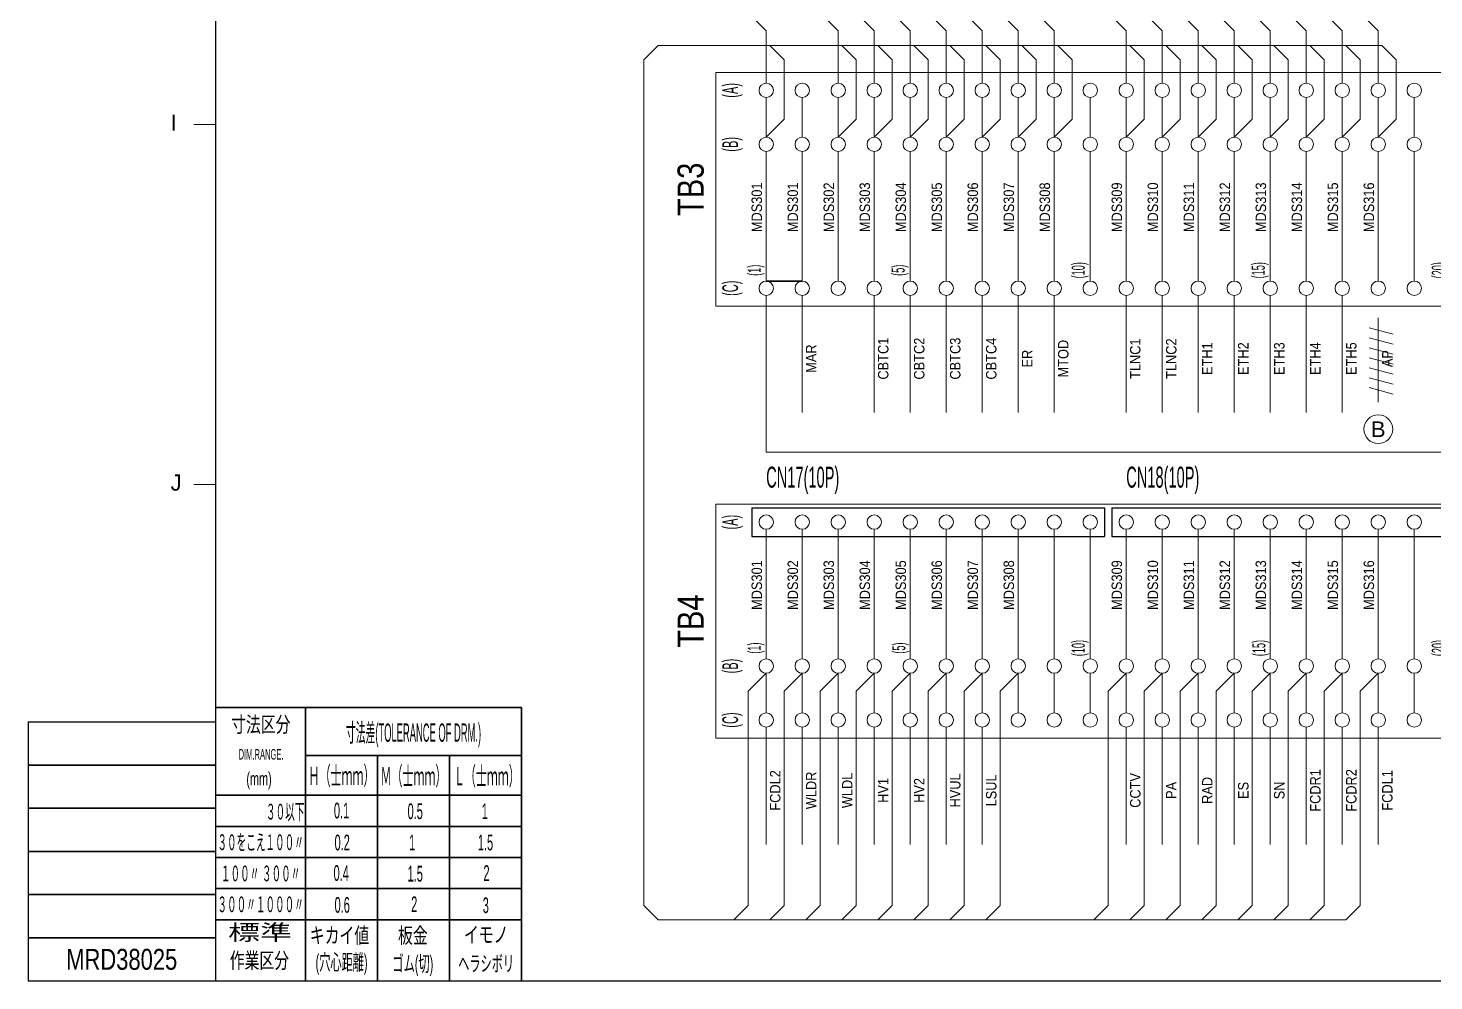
# Model space of a CAD drawing. Header units: millimetres. Extents: x 10 to 832, y 7 to 590.
# Drawn here: x 9.5 to 204.7, y 15 to 147.4 of the extents above; entities that cross this region are included whole.
import ezdxf
from ezdxf.enums import TextEntityAlignment as Align

# ---------------------------------------------------------------- set-up
doc = ezdxf.new("R2010")
doc.units = ezdxf.units.MM
for name, color, linetype in [('GR1_02', 7, 'Continuous'), ('GR1_03', 7, 'Continuous'), ('GR1_04', 7, 'Continuous'), ('GR1_05', 7, 'Continuous'), ('図面枠B6M', 7, 'Continuous')]:
    doc.layers.add(name, color=color, linetype=linetype)
doc.styles.add('HG丸ｺﾞｼｯｸM-PRO', font='')
doc.styles.get('HG丸ｺﾞｼｯｸM-PRO').set_extended_font_data('HG丸ｺﾞｼｯｸM-PRO')

# ---------------------------------------------------------------- blocks, each defined once
blk = doc.blocks.new('BLKF023')
at = {"layer": '図面枠B6M', "color": 2, "linetype": 'Continuous', "lineweight": 25}
for p, q in [((35.5, 584), (35.5, 15)), ((9.5, 51), (9.5, 15)), ((9.5, 51), (35.5, 51)), ((9.5, 15), (831.5, 15))]:
    blk.add_line(p, q, dxfattribs=at)
at = {"layer": '図面枠B6M', "color": 4, "linetype": 'Continuous', "lineweight": 13}
for p, q in [((32.5, 134), (35.5, 134)), ((32.5, 84), (35.5, 84))]:
    blk.add_line(p, q, dxfattribs=at)
at = {"layer": '図面枠B6M', "color": 3, "linetype": 'Continuous', "lineweight": 35}
for p, q in [((35.5, 53), (78, 53)), ((48, 53), (48, 15)), ((78, 53), (78, 15)), ((9.5, 45), (35.5, 45)), ((48, 46.3), (78, 46.3)), ((58, 46.3), (58, 15)), ((68, 46.3), (68, 15)), ((35.5, 40.8), (78, 40.8)), ((9.5, 39), (35.5, 39)), ((35.5, 36.47), (78, 36.47)), ((9.5, 33), (35.5, 33)), ((35.5, 32.15), (78, 32.15)), ((35.5, 27.82), (78, 27.82)), ((9.5, 27), (35.5, 27)), ((35.5, 23.5), (78, 23.5)), ((9.5, 21), (35.5, 21))]:
    blk.add_line(p, q, dxfattribs=at)
at = {"layer": '図面枠B6M', "color": 4, "linetype": 'Continuous', "lineweight": 13, "style": 'HG丸ｺﾞｼｯｸM-PRO'}
for s, width, p in [('I', 1.00207, (29.29, 132.45)), ('J', 1.005117, (29.29, 82.45))]:
    blk.add_text(s, height=2.25, dxfattribs=dict(at, width=width)).set_placement(p, align=Align.BOTTOM_LEFT)
for s, height, width, p in [('寸法区分', 2.182, 0.692256, (41.81, 48.9)), ('(mm)', 1.818, 0.619256, (41.57, 41.64)), ('標準', 2.182, 1.489301, (41.71, 20)), ('作業区分', 2.182, 0.692256, (41.62, 16.1)), ('(穴心距離)', 2.182, 0.521231, (53.03, 15.86)), ('ゴム(切)', 2.182, 0.521232, (62.93, 15.67)), ('ヘラシボリ', 2.182, 0.521228, (73.11, 15.67))]:
    blk.add_text(s, height=height, dxfattribs=dict(at, width=width)).set_placement(p, align=Align.BOTTOM_CENTER)
for s, height, width, p in [('寸法差(TOLERANCE OF DRM.)', 2.5455, 0.382528, (63.02, 49.5)), ('DIM.RANGE.', 1.455, 0.522543, (41.85, 46.49)), ('Ｈ（士ｍｍ）', 2.545, 0.439786, (53.03, 43.51)), ('Ｍ（士ｍｍ）', 2.545, 0.439786, (63.02, 43.46)), ('Ｌ（士ｍｍ）', 2.545, 0.439786, (73.2, 43.46)), ('３０以下', 2.182, 0.44793, (45.2, 38.52)), ('0.1', 2.182, 0.522424, (53.03, 38.67)), ('0.5', 2.182, 0.522424, (63.26, 38.57)), ('1', 2.18, 0.521199, (72.92, 38.57)), ('３０をこえ１００〃', 2.182, 0.44793, (41.79, 34.27)), ('0.2', 2.182, 0.522424, (53.12, 34.23)), ('1', 2.18, 0.521199, (62.83, 34.23)), ('1.5', 2.182, 0.522424, (73.02, 34.23)), ('１００〃 ３００〃', 2.182, 0.448161, (41.79, 29.93)), ('0.4', 2.182, 0.522424, (52.98, 29.99)), ('1.5', 2.182, 0.522424, (63.26, 29.9)), ('2', 2.18, 0.521199, (73.16, 29.99)), ('３００〃１０００〃', 2.182, 0.44793, (41.79, 25.64)), ('0.6', 2.182, 0.522424, (53.12, 25.56)), ('2', 2.18, 0.521199, (63.12, 25.65)), ('3', 2.18, 0.521199, (73.06, 25.51)), ('キカイ値', 2.182, 0.692256, (52.74, 21.33)), ('板金', 2.182, 0.692256, (62.93, 21.33)), ('イモノ', 2.182, 0.692256, (73.11, 21.42))]:
    blk.add_text(s, height=height, dxfattribs=dict(at, width=width)).set_placement(p, align=Align.MIDDLE_CENTER)
blk = doc.blocks.new('BLKF131')
at = {"layer": 'GR1_03', "color": 4, "linetype": 'Continuous', "lineweight": 13}
for p, q in [((197, 57.75), (194.5, 55.25)), ((194.5, 55.25), (194.5, 25.46875)), ((192.5, 23.46875), (194.5, 25.46875))]:
    blk.add_line(p, q, dxfattribs=at)
blk = doc.blocks.new('BLKF132')
at = {"layer": 'GR1_03', "color": 4, "linetype": 'Continuous', "lineweight": 13}
for p, q in [((192, 57.75), (189.5, 55.25)), ((189.5, 55.25), (189.5, 25.46875)), ((187.5, 23.46875), (189.5, 25.46875))]:
    blk.add_line(p, q, dxfattribs=at)
blk = doc.blocks.new('BLKF133')
at = {"layer": 'GR1_03', "color": 4, "linetype": 'Continuous', "lineweight": 13}
for p, q in [((187, 57.75), (184.5, 55.25)), ((184.5, 55.25), (184.5, 25.46875)), ((182.5, 23.46875), (184.5, 25.46875))]:
    blk.add_line(p, q, dxfattribs=at)
blk = doc.blocks.new('BLKF134')
at = {"layer": 'GR1_03', "color": 4, "linetype": 'Continuous', "lineweight": 13}
for p, q in [((182, 57.75), (179.5, 55.25)), ((179.5, 55.25), (179.5, 25.46875)), ((177.5, 23.46875), (179.5, 25.46875))]:
    blk.add_line(p, q, dxfattribs=at)
blk = doc.blocks.new('BLKF135')
at = {"layer": 'GR1_03', "color": 4, "linetype": 'Continuous', "lineweight": 13}
for p, q in [((177, 57.75), (174.5, 55.25)), ((174.5, 55.25), (174.5, 25.46875)), ((172.5, 23.46875), (174.5, 25.46875))]:
    blk.add_line(p, q, dxfattribs=at)
blk = doc.blocks.new('BLKF136')
at = {"layer": 'GR1_03', "color": 4, "linetype": 'Continuous', "lineweight": 13}
for p, q in [((172, 57.75), (169.5, 55.25)), ((169.5, 55.25), (169.5, 25.46875)), ((167.5, 23.46875), (169.5, 25.46875))]:
    blk.add_line(p, q, dxfattribs=at)
blk = doc.blocks.new('BLKF137')
at = {"layer": 'GR1_03', "color": 4, "linetype": 'Continuous', "lineweight": 13}
for p, q in [((167, 57.75), (164.5, 55.25)), ((164.5, 55.25), (164.5, 25.46875)), ((162.5, 23.46875), (164.5, 25.46875))]:
    blk.add_line(p, q, dxfattribs=at)
blk = doc.blocks.new('BLKF138')
at = {"layer": 'GR1_03', "color": 4, "linetype": 'Continuous', "lineweight": 13}
for p, q in [((162, 57.75), (159.5, 55.25)), ((159.5, 55.25), (159.5, 25.46875)), ((157.5, 23.46875), (159.5, 25.46875))]:
    blk.add_line(p, q, dxfattribs=at)
blk = doc.blocks.new('BLKF139')
at = {"layer": 'GR1_03', "color": 4, "linetype": 'Continuous', "lineweight": 13}
for p, q in [((147, 57.75), (144.5, 55.25)), ((144.5, 55.25), (144.5, 25.46875)), ((142.5, 23.46875), (144.5, 25.46875))]:
    blk.add_line(p, q, dxfattribs=at)
blk = doc.blocks.new('BLKF140')
at = {"layer": 'GR1_03', "color": 4, "linetype": 'Continuous', "lineweight": 13}
for p, q in [((142, 57.75), (139.5, 55.25)), ((139.5, 55.25), (139.5, 25.46875)), ((137.5, 23.46875), (139.5, 25.46875))]:
    blk.add_line(p, q, dxfattribs=at)
blk = doc.blocks.new('BLKF141')
at = {"layer": 'GR1_03', "color": 4, "linetype": 'Continuous', "lineweight": 13}
for p, q in [((137, 57.75), (134.5, 55.25)), ((134.5, 55.25), (134.5, 25.46875)), ((132.5, 23.46875), (134.5, 25.46875))]:
    blk.add_line(p, q, dxfattribs=at)
blk = doc.blocks.new('BLKF142')
at = {"layer": 'GR1_03', "color": 4, "linetype": 'Continuous', "lineweight": 13}
for p, q in [((132, 57.75), (129.5, 55.25)), ((129.5, 55.25), (129.5, 25.46875)), ((127.5, 23.46875), (129.5, 25.46875))]:
    blk.add_line(p, q, dxfattribs=at)
blk = doc.blocks.new('BLKF143')
at = {"layer": 'GR1_03', "color": 4, "linetype": 'Continuous', "lineweight": 13}
for p, q in [((127, 57.75), (124.5, 55.25)), ((124.5, 55.25), (124.5, 25.46875)), ((122.5, 23.46875), (124.5, 25.46875))]:
    blk.add_line(p, q, dxfattribs=at)
blk = doc.blocks.new('BLKF144')
at = {"layer": 'GR1_03', "color": 4, "linetype": 'Continuous', "lineweight": 13}
for p, q in [((122, 57.75), (119.5, 55.25)), ((119.5, 55.25), (119.5, 25.46875)), ((117.5, 23.46875), (119.5, 25.46875))]:
    blk.add_line(p, q, dxfattribs=at)
blk = doc.blocks.new('BLKF145')
at = {"layer": 'GR1_03', "color": 4, "linetype": 'Continuous', "lineweight": 13}
for p, q in [((117, 57.75), (114.5, 55.25)), ((114.5, 55.25), (114.5, 25.46875)), ((112.5, 23.46875), (114.5, 25.46875))]:
    blk.add_line(p, q, dxfattribs=at)
blk = doc.blocks.new('BLKF146')
at = {"layer": 'GR1_03', "color": 4, "linetype": 'Continuous', "lineweight": 13}
for p, q in [((112, 57.75), (109.5, 55.25)), ((109.5, 55.25), (109.5, 25.46875)), ((107.5, 23.46875), (109.5, 25.46875))]:
    blk.add_line(p, q, dxfattribs=at)
blk = doc.blocks.new('BLKF130')
at = {"layer": 'GR1_03', "color": 4, "linetype": 'Continuous', "lineweight": 13}
for p, q in [((97, 23.46875), (95, 25.46875)), ((192.5, 23.46875), (97, 23.46875))]:
    blk.add_line(p, q, dxfattribs=at)
for name in ['BLKF146', 'BLKF145', 'BLKF144', 'BLKF143', 'BLKF142', 'BLKF141', 'BLKF140', 'BLKF139', 'BLKF138', 'BLKF137', 'BLKF136', 'BLKF135', 'BLKF134', 'BLKF133', 'BLKF132', 'BLKF131']:
    blk.add_blockref(name, (0, 0), dxfattribs=at)
blk = doc.blocks.new('BLKF148')
at = {"layer": 'GR1_03', "color": 4, "linetype": 'Continuous', "lineweight": 13}
for p, q in [((139.5, 143), (137.5, 145)), ((139.5, 134.75), (139.5, 143)), ((137, 132.25), (139.5, 134.75))]:
    blk.add_line(p, q, dxfattribs=at)
blk = doc.blocks.new('BLKF149')
at = {"layer": 'GR1_03', "color": 4, "linetype": 'Continuous', "lineweight": 13}
for p, q in [((134.5, 143), (132.5, 145)), ((134.5, 134.75), (134.5, 143)), ((132, 132.25), (134.5, 134.75))]:
    blk.add_line(p, q, dxfattribs=at)
blk = doc.blocks.new('BLKF150')
at = {"layer": 'GR1_03', "color": 4, "linetype": 'Continuous', "lineweight": 13}
for p, q in [((129.5, 143), (127.5, 145)), ((129.5, 134.75), (129.5, 143)), ((127, 132.25), (129.5, 134.75))]:
    blk.add_line(p, q, dxfattribs=at)
blk = doc.blocks.new('BLKF151')
at = {"layer": 'GR1_03', "color": 4, "linetype": 'Continuous', "lineweight": 13}
for p, q in [((124.5, 143), (122.5, 145)), ((124.5, 134.75), (124.5, 143)), ((122, 132.25), (124.5, 134.75))]:
    blk.add_line(p, q, dxfattribs=at)
blk = doc.blocks.new('BLKF152')
at = {"layer": 'GR1_03', "color": 4, "linetype": 'Continuous', "lineweight": 13}
for p, q in [((114.5, 143), (112.5, 145)), ((114.5, 134.75), (114.5, 143)), ((112, 132.25), (114.5, 134.75))]:
    blk.add_line(p, q, dxfattribs=at)
blk = doc.blocks.new('BLKF153')
at = {"layer": 'GR1_03', "color": 4, "linetype": 'Continuous', "lineweight": 13}
for p, q in [((144.5, 143), (142.5, 145)), ((144.5, 134.75), (144.5, 143)), ((142, 132.25), (144.5, 134.75))]:
    blk.add_line(p, q, dxfattribs=at)
blk = doc.blocks.new('BLKF154')
at = {"layer": 'GR1_03', "color": 4, "linetype": 'Continuous', "lineweight": 13}
for p, q in [((149.5, 143), (147.5, 145)), ((149.5, 134.75), (149.5, 143)), ((147, 132.25), (149.5, 134.75))]:
    blk.add_line(p, q, dxfattribs=at)
blk = doc.blocks.new('BLKF155')
at = {"layer": 'GR1_03', "color": 4, "linetype": 'Continuous', "lineweight": 13}
for p, q in [((154.5, 143), (152.5, 145)), ((154.5, 134.75), (154.5, 143)), ((152, 132.25), (154.5, 134.75))]:
    blk.add_line(p, q, dxfattribs=at)
blk = doc.blocks.new('BLKF156')
at = {"layer": 'GR1_03', "color": 4, "linetype": 'Continuous', "lineweight": 13}
for p, q in [((184.5, 143), (182.5, 145)), ((184.5, 134.75), (184.5, 143)), ((182, 132.25), (184.5, 134.75))]:
    blk.add_line(p, q, dxfattribs=at)
blk = doc.blocks.new('BLKF157')
at = {"layer": 'GR1_03', "color": 4, "linetype": 'Continuous', "lineweight": 13}
for p, q in [((179.5, 143), (177.5, 145)), ((179.5, 134.75), (179.5, 143)), ((177, 132.25), (179.5, 134.75))]:
    blk.add_line(p, q, dxfattribs=at)
blk = doc.blocks.new('BLKF158')
at = {"layer": 'GR1_03', "color": 4, "linetype": 'Continuous', "lineweight": 13}
for p, q in [((174.5, 143), (172.5, 145)), ((174.5, 134.75), (174.5, 143)), ((172, 132.25), (174.5, 134.75))]:
    blk.add_line(p, q, dxfattribs=at)
blk = doc.blocks.new('BLKF159')
at = {"layer": 'GR1_03', "color": 4, "linetype": 'Continuous', "lineweight": 13}
for p, q in [((169.5, 143), (167.5, 145)), ((169.5, 134.75), (169.5, 143)), ((167, 132.25), (169.5, 134.75))]:
    blk.add_line(p, q, dxfattribs=at)
blk = doc.blocks.new('BLKF160')
at = {"layer": 'GR1_03', "color": 4, "linetype": 'Continuous', "lineweight": 13}
for p, q in [((164.5, 143), (162.5, 145)), ((164.5, 134.75), (164.5, 143)), ((162, 132.25), (164.5, 134.75))]:
    blk.add_line(p, q, dxfattribs=at)
blk = doc.blocks.new('BLKF161')
at = {"layer": 'GR1_03', "color": 4, "linetype": 'Continuous', "lineweight": 13}
for p, q in [((189.5, 143), (187.5, 145)), ((189.5, 134.75), (189.5, 143)), ((187, 132.25), (189.5, 134.75))]:
    blk.add_line(p, q, dxfattribs=at)
blk = doc.blocks.new('BLKF162')
at = {"layer": 'GR1_03', "color": 4, "linetype": 'Continuous', "lineweight": 13}
for p, q in [((194.5, 143), (192.5, 145)), ((194.5, 134.75), (194.5, 143)), ((192, 132.25), (194.5, 134.75))]:
    blk.add_line(p, q, dxfattribs=at)
blk = doc.blocks.new('BLKF163')
at = {"layer": 'GR1_03', "color": 4, "linetype": 'Continuous', "lineweight": 13}
for p, q in [((199.5, 143), (197.5, 145)), ((199.5, 134.75), (199.5, 143)), ((197, 132.25), (199.5, 134.75))]:
    blk.add_line(p, q, dxfattribs=at)
blk = doc.blocks.new('BLKF147')
at = {"layer": 'GR1_03', "color": 4, "linetype": 'Continuous', "lineweight": 13}
blk.add_line((97, 145), (197.5, 145), dxfattribs=at)
for name in ['BLKF152', 'BLKF151', 'BLKF150', 'BLKF149', 'BLKF148', 'BLKF153', 'BLKF154', 'BLKF155', 'BLKF160', 'BLKF159', 'BLKF158', 'BLKF157', 'BLKF156', 'BLKF161', 'BLKF162', 'BLKF163']:
    blk.add_blockref(name, (0, 0), dxfattribs=at)
blk = doc.blocks.new('BLKF129')
at = {"layer": 'GR1_03', "color": 4, "linetype": 'Continuous', "lineweight": 13}
for q in [(97, 145), (95, 25.46875)]:
    blk.add_line((95, 143), q, dxfattribs=at)
for name in ['BLKF147', 'BLKF130']:
    blk.add_blockref(name, (0, 0), dxfattribs=at)
blk = doc.blocks.new('BLKF184')
at = {"layer": 'GR1_03', "color": 4, "linetype": 'Continuous', "lineweight": 13}
for p, q in [((97, 149), (195, 149)), ((110, 149), (112, 147)), ((120, 149), (122, 147)), ((125, 149), (127, 147)), ((130, 149), (132, 147)), ((135, 149), (137, 147)), ((140, 149), (142, 147)), ((145, 149), (147, 147)), ((150, 149), (152, 147)), ((160, 149), (162, 147)), ((165, 149), (167, 147)), ((170, 149), (172, 147)), ((175, 149), (177, 147)), ((180, 149), (182, 147)), ((185, 149), (187, 147)), ((190, 149), (192, 147)), ((195, 149), (197, 147)), ((112, 147), (112, 139.75)), ((122, 147), (122, 139.75)), ((127, 147), (127, 139.75)), ((132, 147), (132, 139.75)), ((137, 147), (137, 139.75)), ((142, 147), (142, 139.75)), ((147, 147), (147, 139.75)), ((152, 147), (152, 139.75)), ((162, 147), (162, 139.75)), ((167, 147), (167, 139.75)), ((172, 147), (172, 139.75)), ((177, 147), (177, 139.75)), ((182, 147), (182, 139.75)), ((187, 147), (187, 139.75)), ((192, 147), (192, 139.75)), ((197, 147), (197, 139.75))]:
    blk.add_line(p, q, dxfattribs=at)
blk = doc.blocks.new('BLKF186')
at = {"layer": 'GR1_03', "color": 4, "linetype": 'Continuous', "lineweight": 13}
for p, q in [((134.5, 203), (132.5, 205)), ((134.5, 194.75), (134.5, 203)), ((132, 192.25), (134.5, 194.75))]:
    blk.add_line(p, q, dxfattribs=at)
blk = doc.blocks.new('BLKF187')
at = {"layer": 'GR1_03', "color": 4, "linetype": 'Continuous', "lineweight": 13}
for p, q in [((129.5, 203), (127.5, 205)), ((129.5, 194.75), (129.5, 203)), ((127, 192.25), (129.5, 194.75))]:
    blk.add_line(p, q, dxfattribs=at)
blk = doc.blocks.new('BLKF188')
at = {"layer": 'GR1_03', "color": 4, "linetype": 'Continuous', "lineweight": 13}
for p, q in [((124.5, 203), (122.5, 205)), ((124.5, 194.75), (124.5, 203)), ((122, 192.25), (124.5, 194.75))]:
    blk.add_line(p, q, dxfattribs=at)
blk = doc.blocks.new('BLKF189')
at = {"layer": 'GR1_03', "color": 4, "linetype": 'Continuous', "lineweight": 13}
for p, q in [((119.5, 203), (117.5, 205)), ((119.5, 194.75), (119.5, 203)), ((117, 192.25), (119.5, 194.75))]:
    blk.add_line(p, q, dxfattribs=at)
blk = doc.blocks.new('BLKF190')
at = {"layer": 'GR1_03', "color": 4, "linetype": 'Continuous', "lineweight": 13}
for p, q in [((114.5, 203), (112.5, 205)), ((114.5, 194.75), (114.5, 203)), ((112, 192.25), (114.5, 194.75))]:
    blk.add_line(p, q, dxfattribs=at)
blk = doc.blocks.new('BLKF191')
at = {"layer": 'GR1_03', "color": 4, "linetype": 'Continuous', "lineweight": 13}
for p, q in [((139.5, 203), (137.5, 205)), ((139.5, 194.75), (139.5, 203)), ((137, 192.25), (139.5, 194.75))]:
    blk.add_line(p, q, dxfattribs=at)
blk = doc.blocks.new('BLKF192')
at = {"layer": 'GR1_03', "color": 4, "linetype": 'Continuous', "lineweight": 13}
for p, q in [((144.5, 203), (142.5, 205)), ((144.5, 194.75), (144.5, 203)), ((142, 192.25), (144.5, 194.75))]:
    blk.add_line(p, q, dxfattribs=at)
blk = doc.blocks.new('BLKF193')
at = {"layer": 'GR1_03', "color": 4, "linetype": 'Continuous', "lineweight": 13}
for p, q in [((149.5, 203), (147.5, 205)), ((149.5, 194.75), (149.5, 203)), ((147, 192.25), (149.5, 194.75))]:
    blk.add_line(p, q, dxfattribs=at)
blk = doc.blocks.new('BLKF194')
at = {"layer": 'GR1_03', "color": 4, "linetype": 'Continuous', "lineweight": 13}
for p, q in [((184.5, 203), (182.5, 205)), ((184.5, 194.75), (184.5, 203)), ((182, 192.25), (184.5, 194.75))]:
    blk.add_line(p, q, dxfattribs=at)
blk = doc.blocks.new('BLKF195')
at = {"layer": 'GR1_03', "color": 4, "linetype": 'Continuous', "lineweight": 13}
for p, q in [((179.5, 203), (177.5, 205)), ((179.5, 194.75), (179.5, 203)), ((177, 192.25), (179.5, 194.75))]:
    blk.add_line(p, q, dxfattribs=at)
blk = doc.blocks.new('BLKF196')
at = {"layer": 'GR1_03', "color": 4, "linetype": 'Continuous', "lineweight": 13}
for p, q in [((174.5, 203), (172.5, 205)), ((174.5, 194.75), (174.5, 203)), ((172, 192.25), (174.5, 194.75))]:
    blk.add_line(p, q, dxfattribs=at)
blk = doc.blocks.new('BLKF197')
at = {"layer": 'GR1_03', "color": 4, "linetype": 'Continuous', "lineweight": 13}
for p, q in [((169.5, 203), (167.5, 205)), ((169.5, 194.75), (169.5, 203)), ((167, 192.25), (169.5, 194.75))]:
    blk.add_line(p, q, dxfattribs=at)
blk = doc.blocks.new('BLKF198')
at = {"layer": 'GR1_03', "color": 4, "linetype": 'Continuous', "lineweight": 13}
for p, q in [((164.5, 203), (162.5, 205)), ((164.5, 194.75), (164.5, 203)), ((162, 192.25), (164.5, 194.75))]:
    blk.add_line(p, q, dxfattribs=at)
blk = doc.blocks.new('BLKF199')
at = {"layer": 'GR1_03', "color": 4, "linetype": 'Continuous', "lineweight": 13}
for p, q in [((189.5, 203), (187.5, 205)), ((189.5, 194.75), (189.5, 203)), ((187, 192.25), (189.5, 194.75))]:
    blk.add_line(p, q, dxfattribs=at)
blk = doc.blocks.new('BLKF200')
at = {"layer": 'GR1_03', "color": 4, "linetype": 'Continuous', "lineweight": 13}
for p, q in [((194.5, 203), (192.5, 205)), ((194.5, 194.75), (194.5, 203)), ((192, 192.25), (194.5, 194.75))]:
    blk.add_line(p, q, dxfattribs=at)
blk = doc.blocks.new('BLKF201')
at = {"layer": 'GR1_03', "color": 4, "linetype": 'Continuous', "lineweight": 13}
for p, q in [((199.5, 203), (197.5, 205)), ((199.5, 194.75), (199.5, 203)), ((197, 192.25), (199.5, 194.75))]:
    blk.add_line(p, q, dxfattribs=at)
blk = doc.blocks.new('BLKF185')
at = {"layer": 'GR1_03', "color": 4, "linetype": 'Continuous', "lineweight": 13}
blk.add_line((97, 205), (197.5, 205), dxfattribs=at)
for name in ['BLKF190', 'BLKF189', 'BLKF188', 'BLKF187', 'BLKF186', 'BLKF191', 'BLKF192', 'BLKF193', 'BLKF198', 'BLKF197', 'BLKF196', 'BLKF195', 'BLKF194', 'BLKF199', 'BLKF200', 'BLKF201']:
    blk.add_blockref(name, (0, 0), dxfattribs=at)
blk = doc.blocks.new('BLKF183')
at = {"layer": 'GR1_03', "color": 4, "linetype": 'Continuous', "lineweight": 13}
for p, q in [((95, 203), (97, 205)), ((95, 203), (95, 151)), ((95, 151), (97, 149))]:
    blk.add_line(p, q, dxfattribs=at)
for name in ['BLKF185', 'BLKF184']:
    blk.add_blockref(name, (0, 0), dxfattribs=at)
blk = doc.blocks.new('BLKF214')
at = {"layer": 'GR1_03', "color": 2, "linetype": 'Continuous', "lineweight": 25}
for p, q in [((110, 80.75), (159, 80.75)), ((110, 80.75), (110, 76.75)), ((159, 80.75), (159, 76.75)), ((110, 76.75), (159, 76.75))]:
    blk.add_line(p, q, dxfattribs=at)
blk = doc.blocks.new('BLKF215')
at = {"layer": 'GR1_03', "color": 2, "linetype": 'Continuous', "lineweight": 25}
for p, q in [((160, 80.75), (209, 80.75)), ((160, 80.75), (160, 76.75)), ((209, 80.75), (209, 76.75)), ((160, 76.75), (209, 76.75))]:
    blk.add_line(p, q, dxfattribs=at)
blk = doc.blocks.new('BLKF308')
at = {"layer": 'GR1_02', "color": 4, "linetype": 'Continuous', "lineweight": 13}
for p, q in [((210, 81.25), (105, 81.25)), ((105, 48.75), (105, 81.25)), ((210, 48.75), (210, 81.25)), ((112, 59.75), (112, 77.75)), ((117, 59.75), (117, 77.75)), ((122, 59.75), (122, 77.75)), ((127, 59.75), (127, 77.75)), ((132, 59.75), (132, 77.75)), ((137, 59.75), (137, 77.75)), ((142, 59.75), (142, 77.75)), ((147, 59.75), (147, 77.75)), ((152, 59.75), (152, 77.75)), ((157, 59.75), (157, 77.75)), ((162, 59.75), (162, 77.75)), ((167, 59.75), (167, 77.75)), ((172, 59.75), (172, 77.75)), ((177, 59.75), (177, 77.75)), ((182, 59.75), (182, 77.75)), ((187, 59.75), (187, 77.75)), ((192, 59.75), (192, 77.75)), ((197, 59.75), (197, 77.75)), ((202, 59.75), (202, 77.75)), ((207, 59.75), (207, 77.75)), ((112, 57.75), (112, 52.25)), ((117, 57.75), (117, 52.25)), ((122, 57.75), (122, 52.25)), ((127, 57.75), (127, 52.25)), ((132, 57.75), (132, 52.25)), ((137, 57.75), (137, 52.25)), ((142, 57.75), (142, 52.25)), ((147, 57.75), (147, 52.25)), ((152, 57.75), (152, 52.25)), ((157, 57.75), (157, 52.25)), ((162, 57.75), (162, 52.25)), ((167, 57.75), (167, 52.25)), ((172, 57.75), (172, 52.25)), ((177, 57.75), (177, 52.25)), ((182, 57.75), (182, 52.25)), ((187, 57.75), (187, 52.25)), ((192, 57.75), (192, 52.25)), ((197, 57.75), (197, 52.25)), ((202, 57.75), (202, 52.25)), ((207, 57.75), (207, 52.25)), ((210, 48.75), (105, 48.75))]:
    blk.add_line(p, q, dxfattribs=at)
for centre in [(112, 78.75), (117, 78.75), (122, 78.75), (127, 78.75), (132, 78.75), (137, 78.75), (142, 78.75), (147, 78.75), (152, 78.75), (157, 78.75), (162, 78.75), (167, 78.75), (172, 78.75), (177, 78.75), (182, 78.75), (187, 78.75), (192, 78.75), (197, 78.75), (202, 78.75), (207, 78.75), (112, 58.75), (117, 58.75), (122, 58.75), (127, 58.75), (132, 58.75), (137, 58.75), (142, 58.75), (147, 58.75), (152, 58.75), (157, 58.75), (162, 58.75), (167, 58.75), (172, 58.75), (177, 58.75), (182, 58.75), (187, 58.75), (192, 58.75), (197, 58.75), (202, 58.75), (207, 58.75), (112, 51.25), (117, 51.25), (122, 51.25), (127, 51.25), (132, 51.25), (137, 51.25), (142, 51.25), (147, 51.25), (152, 51.25), (157, 51.25), (162, 51.25), (167, 51.25), (172, 51.25), (177, 51.25), (182, 51.25), (187, 51.25), (192, 51.25), (197, 51.25), (202, 51.25), (207, 51.25)]:
    blk.add_circle(centre, 1, dxfattribs=at)
at = {"layer": 'GR1_02', "color": 3, "linetype": 'Continuous', "lineweight": 35, "style": 'HG丸ｺﾞｼｯｸM-PRO'}
for s, height, width, p in [('(A)', 2.182, 0.522521, (107, 78.75)), ('(1)', 1.818, 0.521222, (110.33, 61.25)), ('(5)', 1.818, 0.521222, (130.42, 61.25)), ('(10)', 1.818, 0.521214, (155.33, 61.25)), ('(15)', 1.818, 0.521214, (180.42, 61.25)), ('(20)', 1.818, 0.521214, (205.33, 61.25)), ('(B)', 2.182, 0.521304, (107, 58.75)), ('(C)', 2.182, 0.52136, (107, 51.25))]:
    blk.add_text(s, height=height, rotation=90, dxfattribs=dict(at, width=width)).set_placement(p, align=Align.MIDDLE_CENTER)
blk = doc.blocks.new('BLKF305')
at = {"layer": 'GR1_02', "color": 4, "linetype": 'Continuous', "lineweight": 13}
blk.add_blockref('BLKF308', (0, 0), dxfattribs=at)
blk = doc.blocks.new('BLKF326')
at = {"layer": 'GR1_02', "color": 4, "linetype": 'Continuous', "lineweight": 13}
for p, q in [((105, 108.75), (105, 141.25)), ((210, 141.25), (105, 141.25)), ((210, 108.75), (210, 141.25)), ((112, 132.25), (112, 137.75)), ((117, 132.25), (117, 137.75)), ((122, 132.25), (122, 137.75)), ((127, 132.25), (127, 137.75)), ((132, 132.25), (132, 137.75)), ((137, 132.25), (137, 137.75)), ((142, 132.25), (142, 137.75)), ((147, 132.25), (147, 137.75)), ((152, 132.25), (152, 137.75)), ((157, 132.25), (157, 137.75)), ((162, 132.25), (162, 137.75)), ((167, 132.25), (167, 137.75)), ((172, 132.25), (172, 137.75)), ((177, 132.25), (177, 137.75)), ((182, 132.25), (182, 137.75)), ((187, 132.25), (187, 137.75)), ((192, 132.25), (192, 137.75)), ((197, 132.25), (197, 137.75)), ((202, 132.25), (202, 137.75)), ((207, 132.25), (207, 137.75)), ((112, 130.25), (112, 112.25)), ((117, 130.25), (117, 112.25)), ((122, 130.25), (122, 112.25)), ((127, 130.25), (127, 112.25)), ((132, 130.25), (132, 112.25)), ((137, 130.25), (137, 112.25)), ((142, 130.25), (142, 112.25)), ((147, 130.25), (147, 112.25)), ((152, 130.25), (152, 112.25)), ((157, 130.25), (157, 112.25)), ((162, 130.25), (162, 112.25)), ((167, 130.25), (167, 112.25)), ((172, 130.25), (172, 112.25)), ((177, 130.25), (177, 112.25)), ((182, 130.25), (182, 112.25)), ((187, 130.25), (187, 112.25)), ((192, 130.25), (192, 112.25)), ((197, 130.25), (197, 112.25)), ((202, 130.25), (202, 112.25)), ((207, 130.25), (207, 112.25)), ((210, 108.75), (105, 108.75))]:
    blk.add_line(p, q, dxfattribs=at)
for centre in [(112, 138.75), (117, 138.75), (122, 138.75), (127, 138.75), (132, 138.75), (137, 138.75), (142, 138.75), (147, 138.75), (152, 138.75), (157, 138.75), (162, 138.75), (167, 138.75), (172, 138.75), (177, 138.75), (182, 138.75), (187, 138.75), (192, 138.75), (197, 138.75), (202, 138.75), (207, 138.75), (112, 131.25), (117, 131.25), (122, 131.25), (127, 131.25), (132, 131.25), (137, 131.25), (142, 131.25), (147, 131.25), (152, 131.25), (157, 131.25), (162, 131.25), (167, 131.25), (172, 131.25), (177, 131.25), (182, 131.25), (187, 131.25), (192, 131.25), (197, 131.25), (202, 131.25), (207, 131.25), (112, 111.25), (117, 111.25), (122, 111.25), (127, 111.25), (132, 111.25), (137, 111.25), (142, 111.25), (147, 111.25), (152, 111.25), (157, 111.25), (162, 111.25), (167, 111.25), (172, 111.25), (177, 111.25), (182, 111.25), (187, 111.25), (192, 111.25), (197, 111.25), (202, 111.25), (207, 111.25)]:
    blk.add_circle(centre, 1, dxfattribs=at)
at = {"layer": 'GR1_02', "color": 3, "linetype": 'Continuous', "lineweight": 35, "style": 'HG丸ｺﾞｼｯｸM-PRO'}
for s, height, width, p in [('(A)', 2.182, 0.522521, (107, 138.75)), ('(B)', 2.182, 0.521304, (107, 131.25)), ('(1)', 1.818, 0.521222, (110.33, 113.75)), ('(5)', 1.818, 0.521222, (130.33, 113.75)), ('(10)', 1.818, 0.521214, (155.33, 113.75)), ('(15)', 1.818, 0.521214, (180.33, 113.75)), ('(20)', 1.818, 0.521214, (205.33, 113.75)), ('(C)', 2.182, 0.52136, (107, 111.25))]:
    blk.add_text(s, height=height, rotation=90, dxfattribs=dict(at, width=width)).set_placement(p, align=Align.MIDDLE_CENTER)
blk = doc.blocks.new('BLKF324')
at = {"layer": 'GR1_02', "color": 4, "linetype": 'Continuous', "lineweight": 13}
blk.add_blockref('BLKF326', (0, 0), dxfattribs=at)
blk = doc.blocks.new('BLKF357')
at = {"layer": 'GR1_05', "color": 4, "linetype": 'Continuous', "lineweight": 13}
blk.add_circle((197, 91.66), 2, dxfattribs=at)
at = {"layer": 'GR1_05', "color": 4, "linetype": 'Continuous', "lineweight": 13, "style": 'HG丸ｺﾞｼｯｸM-PRO', "width": 1.04272}
blk.add_text('B', height=2.18, dxfattribs=at).set_placement((197, 91.66), align=Align.MIDDLE_CENTER)

msp = doc.modelspace()

# ---------------------------------------------------------------- linework, layer by layer
at = {"layer": 'GR1_03', "color": 3, "linetype": 'Continuous', "lineweight": 35}
msp.add_line((112, 112.25), (117, 112.25), dxfattribs=at)
at = {"layer": 'GR1_03', "color": 4, "linetype": 'Continuous', "lineweight": 13}
for p, q in [((112, 110.25), (112, 88.47)), ((117, 110.25), (117, 93.97)), ((127, 110.25), (127, 93.97)), ((132, 110.25), (132, 93.97)), ((137, 110.25), (137, 93.97)), ((142, 110.25), (142, 93.97)), ((147, 110.25), (147, 93.97)), ((152, 110.25), (152, 93.97)), ((162, 110.25), (162, 93.97)), ((167, 110.25), (167, 93.97)), ((172, 110.25), (172, 93.97)), ((177, 110.25), (177, 93.97)), ((182, 110.25), (182, 93.97)), ((187, 110.25), (187, 93.97)), ((192, 110.25), (192, 93.97)), ((112, 88.47), (452, 88.47)), ((112, 50.25), (112, 33.97)), ((117, 50.25), (117, 33.97)), ((122, 50.25), (122, 33.97)), ((127, 50.25), (127, 33.97)), ((132, 50.25), (132, 33.97)), ((137, 50.25), (137, 33.97)), ((142, 50.25), (142, 33.97)), ((162, 50.25), (162, 33.97)), ((167, 50.25), (167, 33.97)), ((172, 50.25), (172, 33.97)), ((177, 50.25), (177, 33.97)), ((182, 50.25), (182, 33.97)), ((187, 50.25), (187, 33.97)), ((192, 50.25), (192, 33.97)), ((197, 50.25), (197, 33.97))]:
    msp.add_line(p, q, dxfattribs=at)
at = {"layer": 'GR1_05', "color": 4, "linetype": 'Continuous', "lineweight": 13}
for p, q in [((199.06, 104.86), (195.73, 105.74)), ((197, 107.15), (197, 95.44)), ((199.06, 103.47), (195.73, 104.36)), ((199.06, 102.09), (195.73, 102.97)), ((199.06, 100.7), (195.73, 101.59)), ((199.06, 99.32), (195.73, 100.2)), ((199.06, 97.94), (195.73, 98.82)), ((199.06, 96.55), (195.73, 97.44))]:
    msp.add_line(p, q, dxfattribs=at)

# ---------------------------------------------------------------- block references
at = {"layer": 'GR1_02', "color": 4, "linetype": 'Continuous', "lineweight": 13}
for name in ['BLKF324', 'BLKF305']:
    msp.add_blockref(name, (0, 0), dxfattribs=at)
at = {"layer": 'GR1_03', "color": 4, "linetype": 'Continuous', "lineweight": 13}
for name in ['BLKF183', 'BLKF129']:
    msp.add_blockref(name, (0, 0), dxfattribs=at)
at = {"layer": 'GR1_03', "color": 2, "linetype": 'Continuous', "lineweight": 25}
for name in ['BLKF214', 'BLKF215']:
    msp.add_blockref(name, (0, 0), dxfattribs=at)
at = {"layer": 'GR1_05', "color": 4, "linetype": 'Continuous', "lineweight": 13}
msp.add_blockref('BLKF357', (0, 0), dxfattribs=at)
at = {"layer": '図面枠B6M', "color": 4, "linetype": 'Continuous', "lineweight": 13}
msp.add_blockref('BLKF023', (0, 0), dxfattribs=at)

# ---------------------------------------------------------------- texts
at = {"layer": 'GR1_02', "color": 3, "linetype": 'Continuous', "lineweight": 35, "style": 'HG丸ｺﾞｼｯｸM-PRO', "width": 0.829711}
for s, p in [('TB3', (101.5, 125)), ('TB4', (101.5, 65))]:
    msp.add_text(s, height=3.636, rotation=90, dxfattribs=at).set_placement(p, align=Align.MIDDLE_CENTER)
at = {"layer": 'GR1_03', "color": 3, "linetype": 'Continuous', "lineweight": 35, "style": 'HG丸ｺﾞｼｯｸM-PRO', "width": 0.521538}
for s, p in [('CN17(10P)', (112, 85)), ('CN18(10P)', (162, 85))]:
    msp.add_text(s, height=2.909, dxfattribs=at).set_placement(p, align=Align.MIDDLE_LEFT)
at = {"layer": 'GR1_04', "color": 3, "linetype": 'Continuous', "lineweight": 35, "style": 'HG丸ｺﾞｼｯｸM-PRO'}
for s, width, p in [('MDS301', 0.911744, (110.69, 122.5)), ('MDS301', 0.911744, (115.69, 122.5)), ('MDS302', 0.911744, (120.69, 122.5)), ('MDS303', 0.911744, (125.69, 122.5)), ('MDS304', 0.911744, (130.69, 122.5)), ('MDS305', 0.911744, (135.69, 122.5)), ('MDS306', 0.911744, (140.69, 122.5)), ('MDS307', 0.911744, (145.69, 122.5)), ('MDS308', 0.911744, (150.69, 122.5)), ('MDS309', 0.911744, (160.69, 122.5)), ('MDS310', 0.911744, (165.69, 122.5)), ('MDS311', 0.911744, (170.69, 122.5)), ('MDS312', 0.911744, (175.69, 122.5)), ('MDS313', 0.911744, (180.69, 122.5)), ('MDS314', 0.911744, (185.69, 122.5)), ('MDS315', 0.911744, (190.69, 122.5)), ('MDS316', 0.911744, (195.69, 122.5)), ('CBTC1', 0.912418, (128.25, 101.47)), ('CBTC2', 0.912418, (133.25, 101.47)), ('CBTC3', 0.912418, (138.25, 101.47)), ('CBTC4', 0.912418, (143.25, 101.47)), ('MTOD', 0.912516, (153.25, 101.47)), ('TLNC1', 0.912176, (163.25, 101.47)), ('TLNC2', 0.912176, (168.25, 101.47)), ('ETH1', 0.912511, (173.25, 101.47)), ('ETH2', 0.912511, (178.25, 101.47)), ('ETH3', 0.912511, (183.25, 101.47)), ('ETH4', 0.912511, (188.25, 101.47)), ('ETH5', 0.912511, (193.25, 101.47)), ('MAR', 0.913843, (118.25, 101.47)), ('ER', 0.914168, (148.25, 101.47)), ('MDS301', 0.911744, (110.69, 70)), ('MDS302', 0.911744, (115.69, 70)), ('MDS303', 0.911744, (120.69, 70)), ('MDS304', 0.911744, (125.69, 70)), ('MDS305', 0.911744, (130.69, 70)), ('MDS306', 0.911744, (135.69, 70)), ('MDS307', 0.911744, (140.69, 70)), ('MDS308', 0.911744, (145.69, 70)), ('MDS309', 0.911744, (160.69, 70)), ('MDS310', 0.911744, (165.69, 70)), ('MDS311', 0.911744, (170.69, 70)), ('MDS312', 0.911744, (175.69, 70)), ('MDS313', 0.911744, (180.69, 70)), ('MDS314', 0.911744, (185.69, 70)), ('MDS315', 0.911744, (190.69, 70)), ('MDS316', 0.911744, (195.69, 70)), ('FCDL2', 0.911777, (113.25, 41.47)), ('WLDR', 0.912558, (118.25, 41.47)), ('WLDL', 0.911923, (123.25, 41.47)), ('HV1', 0.91204, (128.25, 41.47)), ('HV2', 0.91204, (133.25, 41.47)), ('HVUL', 0.912271, (138.25, 41.47)), ('LSUL', 0.911937, (143.25, 41.47)), ('CCTV', 0.913086, (163.25, 41.47)), ('RAD', 0.912757, (173.25, 41.47)), ('FCDR1', 0.91232, (188.25, 41.47)), ('FCDR2', 0.91232, (193.25, 41.47)), ('FCDL1', 0.911777, (198.25, 41.47)), ('PA', 0.911215, (168.25, 41.47)), ('ES', 0.912942, (178.25, 41.47)), ('SN', 0.912022, (183.25, 41.47))]:
    msp.add_text(s, height=1.455, rotation=90, dxfattribs=dict(at, width=width)).set_placement(p, align=Align.MIDDLE_CENTER)
at = {"layer": 'GR1_05', "color": 3, "linetype": 'Continuous', "lineweight": 35, "style": 'HG丸ｺﾞｼｯｸM-PRO', "width": 0.911215}
msp.add_text('AP', height=1.455, rotation=90, dxfattribs=at).set_placement((198.25, 101.47), align=Align.MIDDLE_CENTER)
at = {"layer": '図面枠B6M', "color": 3, "linetype": 'Continuous', "lineweight": 35, "style": 'HG丸ｺﾞｼｯｸM-PRO', "width": 0.783793}
msp.add_text('MRD38025', height=2.909, dxfattribs=at).set_placement((22.5, 18), align=Align.MIDDLE_CENTER)

doc.saveas('drawing.dxf')
